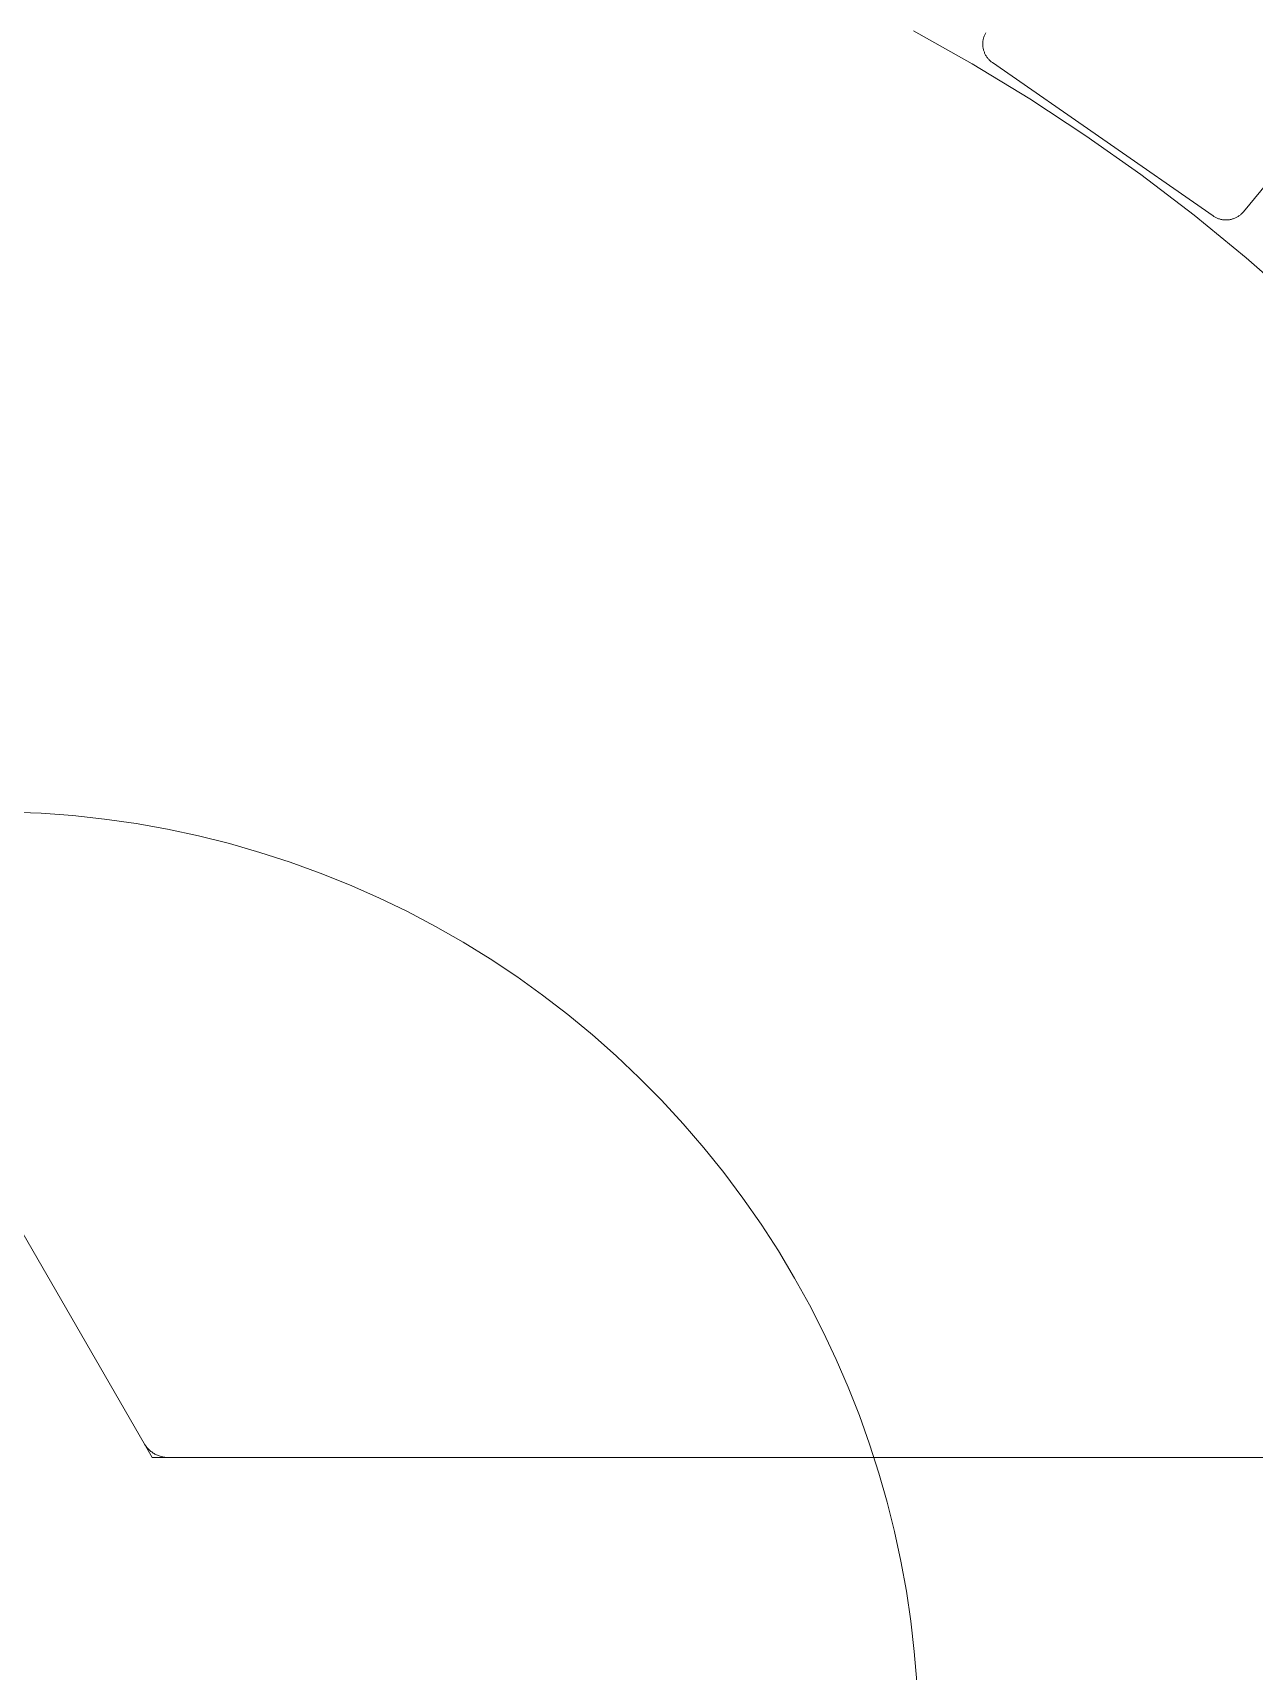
# Model space of a CAD drawing. Header units: millimetres. Extents: x -263 to 4879, y -277 to 2995.
# Drawn here: x 759.1 to 975.6, y 556.4 to 846.9 of the extents above; entities that cross this region are included whole.
import ezdxf

# ---------------------------------------------------------------- set-up
doc = ezdxf.new("R2010")
doc.units = ezdxf.units.MM
doc.layers.add('ZANO_R', color=7, linetype='Continuous', lineweight=0)

msp = doc.modelspace()

# ---------------------------------------------------------------- linework, layer by layer
at = {"layer": 'ZANO_R'}
for p, q in [((973.69, 815.2), (1270.54, 1175.31)), ((915.24, 847.29), (925.63, 841.44)), ((927.51, 845.36), (927.5, 845.22)), ((927.53, 845.5), (927.51, 845.36)), ((927.55, 845.63), (927.53, 845.5)), ((927.58, 845.77), (927.55, 845.63)), ((927.61, 845.9), (927.58, 845.77)), ((927.65, 846.04), (927.61, 845.9)), ((927.69, 846.17), (927.65, 846.04)), ((927.73, 846.3), (927.69, 846.17)), ((927.78, 846.43), (927.73, 846.3)), ((927.84, 846.56), (927.78, 846.43)), ((927.9, 846.68), (927.84, 846.56)), ((927.96, 846.8), (927.9, 846.68)), ((928.03, 846.93), (927.96, 846.8)), ((927.5, 845.22), (927.49, 845.08)), ((927.49, 845.08), (927.49, 844.94)), ((927.49, 844.94), (927.49, 844.81)), ((927.49, 844.81), (927.5, 844.67)), ((927.5, 844.67), (927.51, 844.53)), ((927.51, 844.53), (927.52, 844.39)), ((927.52, 844.39), (927.54, 844.25)), ((927.54, 844.25), (927.57, 844.12)), ((927.57, 844.12), (927.6, 843.98)), ((927.6, 843.98), (927.63, 843.85)), ((927.63, 843.85), (927.67, 843.72)), ((927.67, 843.72), (927.72, 843.59)), ((927.72, 843.59), (927.77, 843.46)), ((927.77, 843.46), (927.82, 843.33)), ((927.82, 843.33), (927.88, 843.2)), ((927.88, 843.2), (927.94, 843.08)), ((927.94, 843.08), (928, 842.96)), ((928, 842.96), (928.07, 842.84)), ((928.07, 842.84), (928.15, 842.72)), ((928.15, 842.72), (928.23, 842.61)), ((928.23, 842.61), (928.31, 842.49)), ((928.31, 842.49), (928.39, 842.38)), ((925.63, 841.44), (935.81, 835.24)), ((928.39, 842.38), (928.48, 842.28)), ((928.48, 842.28), (928.58, 842.18)), ((928.58, 842.18), (928.67, 842.08)), ((928.67, 842.08), (928.77, 841.98)), ((928.77, 841.98), (928.88, 841.89)), ((928.88, 841.89), (928.98, 841.8)), ((928.98, 841.8), (929.09, 841.72)), ((929.09, 841.72), (929.2, 841.64)), ((929.2, 841.64), (968.32, 814.46)), ((935.81, 835.24), (945.77, 828.68)), ((945.77, 828.68), (955.49, 821.79)), ((955.49, 821.79), (964.97, 814.56)), ((964.97, 814.56), (974.2, 807.01)), ((968.43, 814.38), (968.32, 814.46)), ((968.55, 814.3), (968.43, 814.38)), ((968.67, 814.24), (968.55, 814.3)), ((968.79, 814.17), (968.67, 814.24)), ((968.92, 814.11), (968.79, 814.17)), ((969.05, 814.05), (968.92, 814.11)), ((969.17, 814), (969.05, 814.05)), ((969.3, 813.96), (969.17, 814)), ((969.44, 813.91), (969.3, 813.96)), ((969.57, 813.88), (969.44, 813.91)), ((969.7, 813.84), (969.57, 813.88)), ((969.84, 813.81), (969.7, 813.84)), ((969.98, 813.79), (969.84, 813.81)), ((970.11, 813.77), (969.98, 813.79)), ((970.25, 813.76), (970.11, 813.77)), ((970.39, 813.75), (970.25, 813.76)), ((970.53, 813.74), (970.39, 813.75)), ((970.67, 813.74), (970.53, 813.74)), ((970.8, 813.74), (970.67, 813.74)), ((970.94, 813.75), (970.8, 813.74)), ((971.08, 813.77), (970.94, 813.75)), ((971.22, 813.79), (971.08, 813.77)), ((971.35, 813.81), (971.22, 813.79)), ((971.49, 813.84), (971.35, 813.81)), ((971.62, 813.87), (971.49, 813.84)), ((971.76, 813.91), (971.62, 813.87)), ((971.89, 813.95), (971.76, 813.91)), ((972.02, 814), (971.89, 813.95)), ((972.15, 814.05), (972.02, 814)), ((972.27, 814.11), (972.15, 814.05)), ((972.4, 814.17), (972.27, 814.11)), ((972.52, 814.23), (972.4, 814.17)), ((972.64, 814.3), (972.52, 814.23)), ((972.76, 814.37), (972.64, 814.3)), ((972.88, 814.45), (972.76, 814.37)), ((972.99, 814.53), (972.88, 814.45)), ((973.1, 814.61), (972.99, 814.53)), ((973.2, 814.7), (973.1, 814.61)), ((973.31, 814.79), (973.2, 814.7)), ((973.41, 814.89), (973.31, 814.79)), ((973.5, 814.99), (973.41, 814.89)), ((973.6, 815.09), (973.5, 814.99)), ((973.69, 815.2), (973.6, 815.09)), ((974.2, 807.01), (983.16, 799.14)), ((754.98, 708.77), (760.61, 708.55)), ((760.61, 708.55), (766.24, 708.13)), ((766.24, 708.13), (771.84, 707.52)), ((771.84, 707.52), (777.43, 706.71)), ((777.43, 706.71), (782.98, 705.72)), ((716.33, 705.11), (778.85, 596.82)), ((782.98, 705.72), (788.49, 704.54)), ((788.49, 704.54), (793.96, 703.17)), ((793.96, 703.17), (799.38, 701.61)), ((799.38, 701.61), (804.75, 699.87)), ((804.75, 699.87), (810.05, 697.95)), ((810.05, 697.95), (815.28, 695.84)), ((815.28, 695.84), (820.44, 693.56)), ((820.44, 693.56), (825.51, 691.11)), ((825.51, 691.11), (830.5, 688.48)), ((830.5, 688.48), (835.4, 685.68)), ((835.4, 685.68), (840.2, 682.72)), ((840.2, 682.72), (844.89, 679.6)), ((844.89, 679.6), (849.48, 676.31)), ((849.48, 676.31), (853.95, 672.88)), ((853.95, 672.88), (858.3, 669.29)), ((858.3, 669.29), (862.52, 665.55)), ((862.52, 665.55), (866.62, 661.67)), ((866.62, 661.67), (870.58, 657.66)), ((870.58, 657.66), (874.4, 653.51)), ((874.4, 653.51), (878.08, 649.24)), ((878.08, 649.24), (881.6, 644.84)), ((881.6, 644.84), (884.98, 640.32)), ((884.98, 640.32), (888.2, 635.69)), ((888.2, 635.69), (891.26, 630.95)), ((891.26, 630.95), (894.15, 626.11)), ((894.15, 626.11), (896.76, 621.4)), ((896.76, 621.4), (899.22, 616.61)), ((899.22, 616.61), (901.51, 611.74)), ((901.51, 611.74), (903.65, 606.8)), ((903.65, 606.8), (905.62, 601.79)), ((905.62, 601.79), (907.43, 596.72)), ((778.85, 596.82), (778.94, 596.68)), ((780.29, 594.32), (778.85, 596.82)), ((778.85, 596.82), (778.94, 596.68)), ((778.94, 596.68), (779.03, 596.54)), ((778.94, 596.68), (779.03, 596.54)), ((779.03, 596.54), (779.13, 596.4)), ((779.03, 596.54), (779.13, 596.4)), ((779.13, 596.4), (779.23, 596.26)), ((779.13, 596.4), (779.23, 596.26)), ((779.23, 596.26), (779.33, 596.13)), ((779.23, 596.26), (779.33, 596.13)), ((779.33, 596.13), (779.44, 596)), ((779.33, 596.13), (779.44, 596)), ((779.44, 596), (779.56, 595.88)), ((779.44, 596), (779.56, 595.88)), ((779.56, 595.88), (779.67, 595.76)), ((779.56, 595.88), (779.67, 595.76)), ((779.67, 595.76), (779.8, 595.64)), ((779.67, 595.76), (779.8, 595.64)), ((779.8, 595.64), (779.92, 595.53)), ((779.8, 595.64), (779.92, 595.53)), ((779.92, 595.53), (780.05, 595.42)), ((779.92, 595.53), (780.05, 595.42)), ((907.43, 596.72), (909.07, 591.59)), ((780.05, 595.42), (780.19, 595.32)), ((780.05, 595.42), (780.19, 595.32)), ((780.19, 595.32), (780.32, 595.22)), ((780.19, 595.32), (780.32, 595.22)), ((783.18, 594.32), (780.29, 594.32)), ((780.32, 595.22), (780.46, 595.13)), ((780.32, 595.22), (780.46, 595.13)), ((780.46, 595.13), (780.61, 595.04)), ((780.46, 595.13), (780.61, 595.04)), ((780.61, 595.04), (780.75, 594.95)), ((780.61, 595.04), (780.75, 594.95)), ((780.75, 594.95), (780.9, 594.87)), ((780.75, 594.95), (780.9, 594.87)), ((780.9, 594.87), (781.05, 594.8)), ((780.9, 594.87), (781.05, 594.8)), ((781.05, 594.8), (781.21, 594.73)), ((781.05, 594.8), (781.21, 594.73)), ((781.21, 594.73), (781.36, 594.67)), ((781.21, 594.73), (781.36, 594.67)), ((781.36, 594.67), (781.52, 594.61)), ((781.36, 594.67), (781.52, 594.61)), ((781.52, 594.61), (781.68, 594.55)), ((781.52, 594.61), (781.68, 594.55)), ((781.68, 594.55), (781.85, 594.51)), ((781.68, 594.55), (781.85, 594.51)), ((781.85, 594.51), (782.01, 594.46)), ((781.85, 594.51), (782.01, 594.46)), ((782.01, 594.46), (782.17, 594.43)), ((782.01, 594.46), (782.17, 594.43)), ((782.17, 594.43), (782.34, 594.4)), ((782.17, 594.43), (782.34, 594.4)), ((782.34, 594.4), (782.51, 594.37)), ((782.34, 594.4), (782.51, 594.37)), ((782.51, 594.37), (782.67, 594.35)), ((782.51, 594.37), (782.67, 594.35)), ((782.67, 594.35), (782.84, 594.34)), ((782.67, 594.35), (782.84, 594.34)), ((782.84, 594.34), (783.01, 594.33)), ((782.84, 594.34), (783.01, 594.33)), ((783.01, 594.33), (783.18, 594.32)), ((783.01, 594.33), (783.18, 594.32)), ((783.18, 594.32), (908.22, 594.32)), ((908.22, 594.32), (1038.73, 594.32)), ((909.07, 591.59), (910.55, 586.41)), ((910.55, 586.41), (911.85, 581.19)), ((911.85, 581.19), (912.99, 575.93)), ((912.99, 575.93), (913.95, 570.63)), ((913.95, 570.63), (914.74, 565.3)), ((914.74, 565.3), (915.35, 559.95)), ((915.35, 559.95), (915.79, 554.59))]:
    msp.add_line(p, q, dxfattribs=at)

doc.saveas('drawing.dxf')
